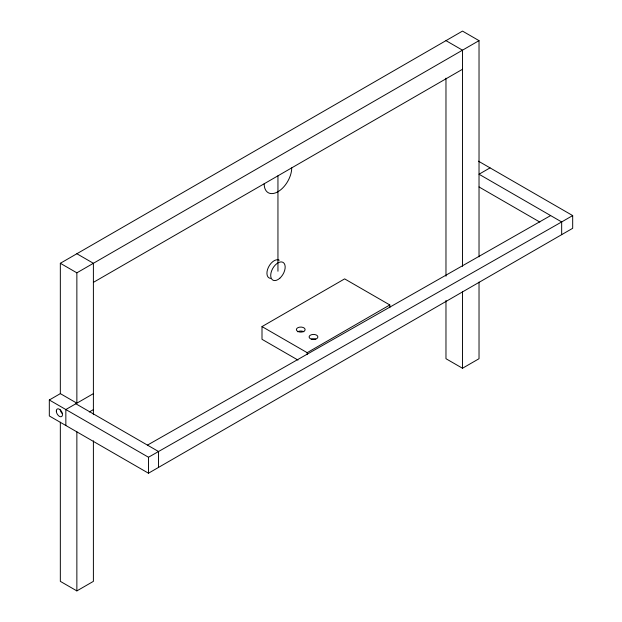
<?xml version="1.0" encoding="UTF-8"?>
<svg xmlns="http://www.w3.org/2000/svg" width="622" height="622" viewBox="0 0 622 622"><rect width="100%" height="100%" fill="white"/><g stroke="black" fill="none" stroke-linecap="round" stroke-linejoin="round"><path stroke-width="0.93" d="M479.026 40.64L76.864 272.833L76.864 403.173L60.334 393.633L60.334 263.285L462.504 31.1L479.026 40.64L479.026 256.824M93.393 282.372L462.504 69.267M478.473 161.191L572.683 215.577L572.683 228.305L148.479 473.21L49.317 415.962L49.317 399.993L60.334 393.633M93.393 393.633L65.846 409.533L65.846 425.502M490.043 167.87L479.026 174.23L561.666 221.945L572.683 215.577M89.257 411.989L93.393 409.603M297.977 360.076L262.002 339.309L262.002 326.589L344.642 278.881L389.815 304.959L389.815 307.688M262.002 326.589L307.182 352.666L389.815 304.959M49.317 399.993L148.479 457.248L561.666 221.945L561.666 234.665M60.334 422.214L60.334 581.36L76.864 590.9L93.393 581.36L93.393 440.819M445.974 300.465L445.974 358.715L462.504 368.255L479.026 358.715L479.026 282.054M147.445 445.119L550.649 215.577M445.974 40.64L462.504 50.188L462.504 266.325M479.026 186.958L539.818 222.054M76.864 253.745L93.393 263.285L93.393 414.656M60.334 263.285L76.864 272.833M75.83 403.771L158.47 451.479L158.47 467.449M462.504 291.562L462.504 368.255M445.974 78.17L445.974 276.199M307.182 352.666L307.182 354.486M277.948 175.824L277.948 271.239M148.479 457.248L148.479 473.21M76.864 431.754L76.864 590.9M291.718 167.87A19.476 11.243 -60 0 1 277.948 191.724A19.476 11.243 -60 0 1 264.171 183.77M270.539 278.376A10.224 5.901 -60 0 1 268.424 267.281A10.224 5.901 -60 0 1 279.27 260.198M62.379 413.614A4.385 2.527 60 0 1 60.186 409.812M311.303 339.138A4.385 2.527 0 0 0 317.881 336.945A4.385 2.527 0 0 0 311.303 334.753A4.385 2.527 0 0 0 311.303 339.138A4.385 2.527 0 0 1 315.688 339.13M297.658 331.775A4.385 2.527 0 0 1 303.855 331.775M279.814 278.228A10.224 5.901 -60 0 0 283.057 262.383A10.224 5.901 -60 0 0 270.959 273.112A10.224 5.901 -60 0 0 279.814 278.228M56.299 411.018A4.385 2.527 60 0 0 60.948 416.794A4.385 2.527 60 0 0 60.948 410.598A4.385 2.527 60 0 0 56.299 411.018M297.658 331.378A4.385 2.527 0 0 0 304.99 330.243A4.385 2.527 0 0 0 299.625 327.149A4.385 2.527 0 0 0 297.658 331.378"/></g></svg>
